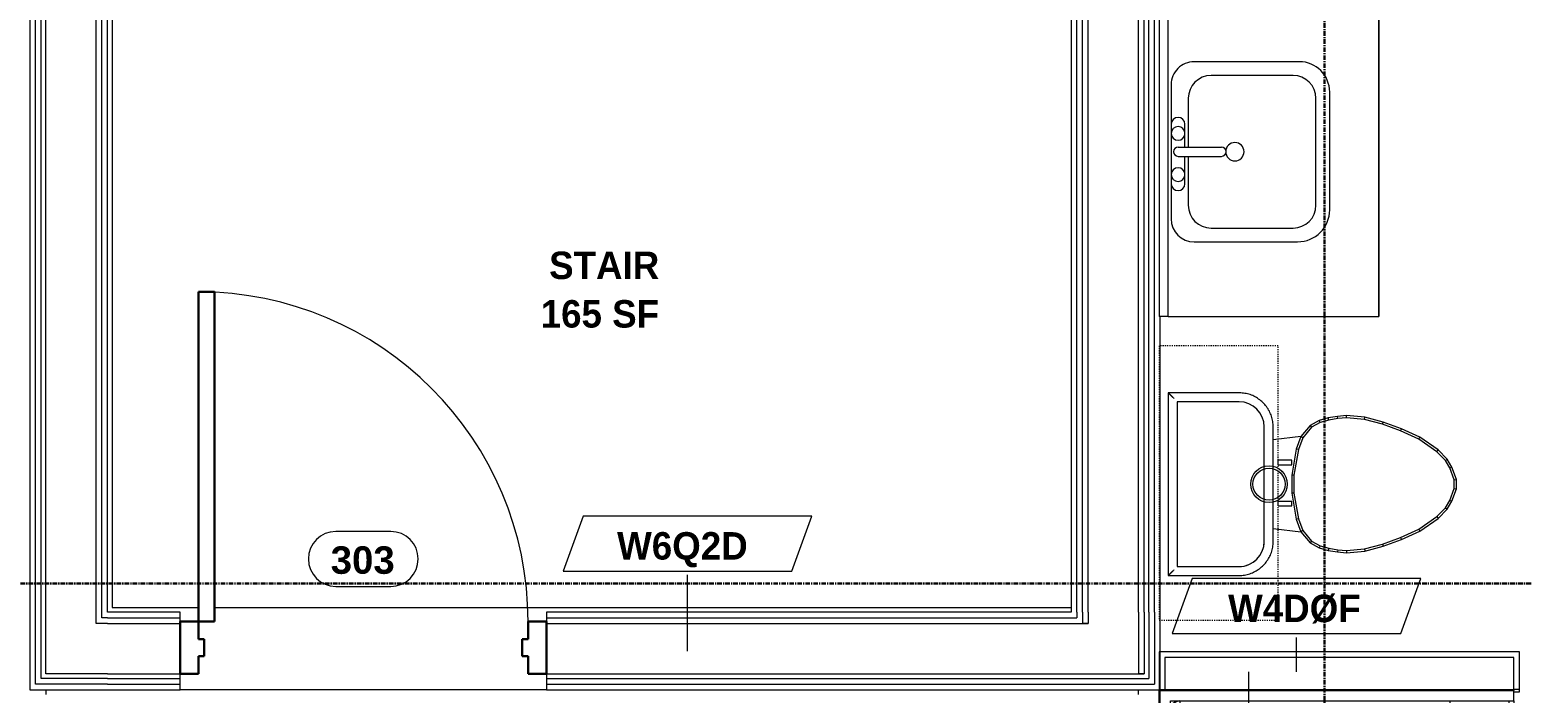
# Model space of a CAD drawing. Header units: inches. Extents: x -4058 to -1781, y 9814 to 12264.
# Drawn here: x -2641.7 to -2478.7, y 11835.2 to 11907.7 of the extents above; entities that cross this region are included whole.
import ezdxf

# ---------------------------------------------------------------- set-up
doc = ezdxf.new("R2010")
doc.units = ezdxf.units.IN
doc.header["$MEASUREMENT"] = 0
doc.linetypes.add('Dash', pattern=[0.25, 0.125, -0.125])
doc.linetypes.add('Grid Line 1_2_', pattern=[0.875, 0.5, -0.125, 0.125, -0.125])
for name, color, linetype, lineweight in [('0-1', 7, 'Continuous', 5), ('0-2', 7, 'Continuous', 9), ('A-AREA-IDEN', 2, 'Continuous', 9), ('A-DOOR-1', 7, 'Continuous', 9), ('A-DOOR-2', 10, 'Continuous', 30), ('A-DOOR-FRAM-2', 10, 'Continuous', 30), ('A-DOOR-IDEN', 31, 'Continuous', 9), ('A-FLOR-1', 7, 'Continuous', 9), ('A-FLOR-2', 192, 'Continuous', 9), ('A-WALL', 113, 'Continuous', 18), ('A-WALL-2', 250, 'Continuous', 18), ('A-WALL-3', 113, 'Continuous', 9), ('A-WALL-IDEN', 211, 'Continuous', 9), ('I-WALL-1', 7, 'Continuous', 9), ('P-SANR-FIXT', 6, 'Continuous', 9), ('Q-CASE', 31, 'Continuous', 9), ('Q-CASE-2', 31, 'Dash', 9), ('S-GRID-1', 1, 'Grid Line 1_2_', 30)]:
    doc.layers.add(name, color=color, linetype=linetype, lineweight=lineweight)
doc.styles.add('Arial_B', font='arialbd.ttf', dxfattribs={"height": 3})
doc.styles.add('Century Gothic_B', font='GOTHICB.TTF', dxfattribs={"height": 3})

# ---------------------------------------------------------------- blocks, each defined once
blk = doc.blocks.new('CTR - 1st Phase - Shell_rvt-1-UNITS PLANS - 3RD FLOOR')
at = {"layer": 'A-FLOR-1'}
for p, q in [((-2640, 11835.56), (-2640, 11835.07)), ((-2585.32, 11835.56), (-2625.32, 11835.56)), ((-2520.62, 11835.07), (-2520.62, 11835.56))]:
    blk.add_line(p, q, dxfattribs=at)
blk = doc.blocks.new('HOLLOW METAL - STAIR DOOR 3-0 x 6-8-2682975-UNITS PLANS - 3RD FLOOR')
at = {"layer": 'A-DOOR-1'}
blk.add_arc((18, -3.5), 36, 180, 270, dxfattribs=at)
at = {"layer": 'A-DOOR-2'}
for p, q in [((16.25, -3.5), (18, -3.5)), ((16.25, -39.5), (16.25, -3.5)), ((18, -3.5), (18, -39.5)), ((18, -39.5), (16.25, -39.5))]:
    blk.add_line(p, q, dxfattribs=at)
at = {"layer": 'A-DOOR-FRAM-2'}
for p, q in [((-20, 2.25), (-18, 2.25)), ((-20, -3.5), (-20, 2.25)), ((-18, 2.25), (-18, 0.3125)), ((18, 2.25), (20, 2.25)), ((18, 0.3125), (18, 2.25)), ((20, 2.25), (20, -3.5)), ((-18, 0.3125), (-17.375, 0.3125)), ((-17.375, 0.3125), (-17.375, -1.5625)), ((17.375, 0.3125), (18, 0.3125)), ((17.375, -1.5625), (17.375, 0.3125)), ((-18, -1.5625), (-18, -3.5)), ((-17.375, -1.5625), (-18, -1.5625)), ((18, -1.5625), (17.375, -1.5625)), ((18, -3.5), (18, -1.5625)), ((-18, -3.5), (-20, -3.5)), ((20, -3.5), (18, -3.5))]:
    blk.add_line(p, q, dxfattribs=at)
blk = doc.blocks.new('CTR - 1st Phase -Stairs _ Elevators_rvt-1-UNITS PLANS - 3RD FLOOR')
at = {"layer": 'A-FLOR-1'}
for p, q in [((-2632.75, 11923.44), (-2632.75, 11844.57)), ((-2632.75, 11844.57), (-2623.32, 11844.57)), ((-2621.57, 11844.57), (-2528, 11844.57))]:
    blk.add_line(p, q, dxfattribs=at)
at = {"layer": 'A-WALL-2'}
for p, q in [((-2641.12, 11836.19), (-2641.12, 12081.69)), ((-2640.5, 11836.81), (-2640.5, 12081.69)), ((-2640, 11837.31), (-2640, 12081.69)), ((-2634.5, 11842.81), (-2634.5, 12081.69)), ((-2633.87, 11843.44), (-2633.87, 12081.69)), ((-2527.37, 11844.06), (-2527.37, 12081.69)), ((-2526.75, 11844.06), (-2526.75, 12081.69)), ((-2526.12, 11844.06), (-2526.12, 12081.69)), ((-2520.62, 11844.06), (-2520.62, 12081.69)), ((-2520, 11844.06), (-2520, 12081.69)), ((-2519.5, 11844.06), (-2519.5, 12081.69)), ((-2518.87, 11844.06), (-2518.87, 12081.69)), ((-2633.25, 11843.44), (-2633.87, 11843.44)), ((-2633.25, 11843.44), (-2625.32, 11843.44)), ((-2585.32, 11843.44), (-2527.37, 11843.44)), ((-2527.37, 11844.06), (-2527.37, 11843.44)), ((-2526.75, 11844.06), (-2526.75, 11843.44)), ((-2526.75, 11843.44), (-2526.75, 11842.81)), ((-2526.12, 11844.06), (-2526.12, 11842.81)), ((-2520.62, 11844.06), (-2520.62, 11842.81)), ((-2520, 11844.06), (-2520, 11837.31)), ((-2519.5, 11844.06), (-2519.5, 11837.31)), ((-2518.87, 11844.06), (-2518.87, 11836.81)), ((-2633.87, 11842.81), (-2634.5, 11842.81)), ((-2633.25, 11842.81), (-2633.87, 11842.81)), ((-2633.25, 11842.81), (-2625.32, 11842.81)), ((-2585.32, 11842.81), (-2526.75, 11842.81)), ((-2526.75, 11842.81), (-2526.12, 11842.81)), ((-2526.12, 11842.81), (-2526.75, 11842.81)), ((-2520.62, 11842.81), (-2520.62, 11837.31)), ((-2640, 11836.81), (-2640.5, 11836.81)), ((-2634.5, 11837.31), (-2640, 11837.31)), ((-2633.25, 11836.81), (-2640, 11836.81)), ((-2633.25, 11837.31), (-2634.5, 11837.31)), ((-2633.25, 11837.31), (-2625.32, 11837.31)), ((-2633.25, 11836.81), (-2625.32, 11836.81)), ((-2585.32, 11837.31), (-2520.62, 11837.31)), ((-2585.32, 11836.81), (-2519.5, 11836.81)), ((-2520.62, 11837.31), (-2520, 11837.31)), ((-2520, 11837.31), (-2520.62, 11837.31)), ((-2519.5, 11837.31), (-2519.5, 11836.81)), ((-2518.87, 11836.81), (-2518.87, 11836.19)), ((-2640.5, 11836.19), (-2641.12, 11836.19)), ((-2633.25, 11836.19), (-2640.5, 11836.19)), ((-2633.25, 11836.19), (-2625.32, 11836.19)), ((-2585.32, 11836.19), (-2518.87, 11836.19))]:
    blk.add_line(p, q, dxfattribs=at)
at = {"layer": 'I-WALL-1'}
for p, q in [((-2641.75, 12081.69), (-2641.75, 11835.56)), ((-2633.25, 11844.06), (-2633.25, 12081.69)), ((-2528, 12081.69), (-2528, 11844.06)), ((-2518.25, 11844.06), (-2518.25, 11876.36)), ((-2625.32, 11844.06), (-2633.25, 11844.06)), ((-2625.32, 11843.06), (-2625.32, 11844.06)), ((-2528, 11844.06), (-2585.32, 11844.06)), ((-2585.32, 11844.06), (-2585.32, 11843.06)), ((-2518.25, 11836.19), (-2518.25, 11844.06)), ((-2625.32, 11835.56), (-2625.32, 11837.31)), ((-2585.32, 11837.31), (-2585.32, 11835.56)), ((-2641.75, 11835.56), (-2641.12, 11835.56)), ((-2641.12, 11835.56), (-2633.25, 11835.56)), ((-2633.25, 11835.56), (-2625.32, 11835.56)), ((-2585.32, 11835.56), (-2518.37, 11835.56)), ((-2518.25, 11835.61), (-2518.25, 11836.19))]:
    blk.add_line(p, q, dxfattribs=at)
at = {"layer": '0-2', "rotation": 180}
blk.add_blockref('HOLLOW METAL - STAIR DOOR 3-0 x 6-8-2682975-UNITS PLANS - 3RD FLOOR', (-2605.32, 11839.56), dxfattribs=at)
blk = doc.blocks.new('CTR - 1st Phase - Structure_rvt-1-UNITS PLANS - 3RD FLOOR')
at = {"layer": 'S-GRID-1'}
for p, q in [((-2500.32, 9814.03), (-2500.32, 12247.5)), ((-1781.27, 11847.19), (-4041.78, 11847.19))]:
    blk.add_line(p, q, dxfattribs=at)
blk = doc.blocks.new('M_Sink Vanity-Square - 500 x 440mm-1352614-UNITS PLANS - 3RD FLOOR')
at = {"layer": 'P-SANR-FIXT'}
for p, q in [((7.96, 7.09), (-6.72, 7.09)), ((3.62, 7.09), (-2.88, 7.09)), ((0.12, 5.22), (-5.22, 5.22)), ((-2.88, 5.59), (0.12, 5.59)), ((0.12, 6.33), (0.12, 1.59)), ((1.12, 6.33), (1.12, 1.59)), ((1.12, 5.59), (3.62, 5.59)), ((6.46, 5.22), (1.12, 5.22)), ((-9.22, 4.59), (-9.22, -6.73)), ((10.46, -6.91), (10.46, 4.59)), ((-7.72, 2.72), (-7.72, -6.23)), ((8.96, -6.23), (8.96, 2.72)), ((-5.22, -8.73), (6.46, -8.73)), ((-5.72, -10.23), (7.14, -10.23))]:
    blk.add_line(p, q, dxfattribs=at)
for centre, radius, start, end in [((-6.72, 4.59), 2.5, 90, 180), ((-2.88, 6.34), 0.75, 90, 270), ((-1.88, 6.34), 0.75, 360, 180), ((0.62, 6.33), 0.5, 360, 180), ((2.62, 6.34), 0.75, 360, 180), ((3.62, 6.34), 0.75, 270, 90), ((7.96, 4.59), 2.5, 360, 90), ((-5.22, 2.72), 2.5, 90, 180), ((-1.88, 6.34), 0.75, 180, 0), ((2.62, 6.34), 0.75, 180, 360), ((6.46, 2.72), 2.5, 0, 90), ((0.62, 0.13), 1, 360, 180), ((0.62, 0.13), 1, 180, 0), ((0.62, 1.59), 0.5, 180, 0), ((-5.22, -6.23), 2.5, 180, 270), ((6.46, -6.23), 2.5, 270, 0), ((-5.72, -6.73), 3.5, 180, 270), ((7.14, -6.91), 3.32, 270, 0)]:
    blk.add_arc(centre, radius, start, end, dxfattribs=at)
blk = doc.blocks.new('Toilet-Domestic-3D - Toilet-Domestic-3D-V17-UNITS PLANS - 3RD FLOOR')
at = {"layer": 'P-SANR-FIXT'}
for p, q in [((-1.87, 11.5), (-2.74, 11)), ((-0.5, 12), (-1.87, 11.5)), ((-1.77, 11.27), (-1.87, 11.5)), ((-0.46, 11.75), (-1.77, 11.27)), ((-0.46, 11.75), (-0.5, 12)), ((0.5, 12), (-0.5, 12)), ((0.46, 11.75), (-0.46, 11.75)), ((0.46, 11.75), (0.5, 12)), ((1.77, 11.27), (0.46, 11.75)), ((1.87, 11.5), (0.5, 12)), ((1.77, 11.27), (1.87, 11.5)), ((2.74, 11), (1.87, 11.5)), ((-3.74, 10), (-5.13, 8)), ((-3.55, 9.84), (-4.91, 7.88)), ((-2.74, 11), (-3.74, 10)), ((-3.55, 9.84), (-3.74, 10)), ((-2.59, 10.8), (-3.55, 9.84)), ((-2.59, 10.8), (-2.74, 11)), ((-1.77, 11.27), (-2.59, 10.8)), ((2.59, 10.8), (1.77, 11.27)), ((2.59, 10.8), (2.74, 11)), ((3.55, 9.84), (2.59, 10.8)), ((3.74, 10), (2.74, 11)), ((3.55, 9.84), (3.74, 10)), ((4.91, 7.88), (3.55, 9.84)), ((5.13, 8), (3.74, 10)), ((-5.13, 8), (-6.06, 6)), ((-4.91, 7.88), (-5.83, 5.9)), ((-4.91, 7.88), (-5.13, 8)), ((4.91, 7.88), (5.13, 8)), ((5.83, 5.9), (4.91, 7.88)), ((6.06, 6), (5.13, 8)), ((-6.06, 6), (-6.79, 4)), ((-5.83, 5.9), (-6.55, 3.92)), ((-5.83, 5.9), (-6.06, 6)), ((5.83, 5.9), (6.06, 6)), ((6.55, 3.92), (5.83, 5.9)), ((6.79, 4), (6.06, 6)), ((-6.79, 4), (-7.33, 1.99)), ((-6.55, 3.92), (-7.08, 1.95)), ((-6.55, 3.92), (-6.79, 4)), ((6.55, 3.92), (6.79, 4)), ((7.08, 1.95), (6.55, 3.92)), ((7.33, 1.99), (6.79, 4)), ((-7.33, 1.99), (-7.5, 0)), ((-7.08, 1.95), (-7.33, 1.99)), ((-7.08, 1.95), (-7.25, 0)), ((7.08, 1.95), (7.33, 1.99)), ((7.25, 0), (7.08, 1.95)), ((7.5, 0), (7.33, 1.99)), ((-7.25, 0), (-7.5, 0)), ((-7.5, 0), (-7.41, -1)), ((-7.16, -0.96), (-7.41, -1)), ((-7.41, -1), (-7.24, -2)), ((-7.25, 0), (-7.16, -0.96)), ((-7.16, -0.96), (-6.99, -1.95)), ((6.99, -1.95), (7.16, -0.96)), ((7.16, -0.96), (7.25, 0)), ((7.16, -0.96), (7.41, -1)), ((7.24, -2), (7.41, -1)), ((7.25, 0), (7.5, 0)), ((7.41, -1), (7.5, 0)), ((-6.99, -1.95), (-7.24, -2)), ((-7.24, -2), (-6.97, -3)), ((-6.99, -1.95), (-6.73, -2.9)), ((-6.73, -2.9), (-6.97, -3)), ((-6.97, -3), (-6.4, -4)), ((-6.73, -2.9), (-6.21, -3.84)), ((6.21, -3.84), (6.73, -2.9)), ((6.4, -4), (6.97, -3)), ((6.73, -2.9), (6.99, -1.95)), ((6.73, -2.9), (6.97, -3)), ((6.97, -3), (7.24, -2)), ((6.99, -1.95), (7.24, -2)), ((-6.4, -4), (-6.21, -3.84)), ((-6.4, -4), (-5.21, -5)), ((-6.21, -3.84), (-5.08, -4.78)), ((-5.08, -4.78), (-5.21, -5)), ((-5.08, -4.78), (-3.77, -5.26)), ((3.77, -5.26), (5.08, -4.78)), ((5.08, -4.78), (6.21, -3.84)), ((5.08, -4.78), (5.21, -5)), ((5.21, -5), (6.4, -4)), ((6.21, -3.84), (6.4, -4)), ((-5.21, -5), (-4.86, -8.02)), ((-5.21, -5), (-3.84, -5.5)), ((-3.77, -5.26), (-3.84, -5.5)), ((-3.84, -5.5), (-1, -6)), ((-3.77, -5.26), (-0.98, -5.75)), ((-0.98, -5.75), (-1, -6)), ((-1, -6), (1, -6)), ((-0.98, -5.75), (0.98, -5.75)), ((0.98, -5.75), (3.77, -5.26)), ((0.98, -5.75), (1, -6)), ((1, -6), (3.84, -5.5)), ((3.77, -5.26), (3.84, -5.5)), ((3.84, -5.5), (5.21, -5)), ((4.86, -8.02), (5.21, -5)), ((6.25, -8.02), (-6.25, -8.02)), ((6.25, -9), (-6.25, -9)), ((6.25, -9), (-6.25, -9)), ((-9.98, -11.75), (-9.98, -19.48)), ((-9, -11.75), (-9, -18.5)), ((-9, -11.75), (-9, -18.5)), ((9, -18.5), (9, -11.75)), ((9, -18.5), (9, -11.75)), ((9.98, -19.48), (9.98, -11.75)), ((-9.98, -19.48), (-9.86, -19.36)), ((-9.98, -19.48), (9.98, -19.48)), ((-9, -18.5), (9, -18.5)), ((-9, -18.5), (9, -18.5)), ((9.86, -19.36), (9.98, -19.48))]:
    blk.add_line(p, q, dxfattribs=at)
at = {"layer": 'P-SANR-FIXT', "flags": 128}
for points in [[(-6.25, -8.02), (-6.4, -8.03), (-6.55, -8.03), (-6.7, -8.05), (-6.84, -8.07), (-6.99, -8.1), (-7.14, -8.13), (-7.28, -8.17), (-7.42, -8.21), (-7.56, -8.26), (-7.7, -8.32), (-7.84, -8.38), (-7.97, -8.44), (-8.1, -8.52), (-8.23, -8.59), (-8.35, -8.67), (-8.48, -8.76), (-8.59, -8.85), (-8.71, -8.95), (-8.82, -9.05), (-8.92, -9.15), (-9.03, -9.26), (-9.12, -9.38), (-9.22, -9.49), (-9.3, -9.61), (-9.39, -9.74), (-9.46, -9.86), (-9.54, -9.99), (-9.6, -10.13), (-9.67, -10.26), (-9.72, -10.4), (-9.78, -10.54), (-9.82, -10.68), (-9.86, -10.83), (-9.89, -10.97), (-9.92, -11.12), (-9.95, -11.26), (-9.96, -11.41), (-9.97, -11.56), (-9.98, -11.71), (-9.98, -11.75)], [(9.98, -11.75), (9.97, -11.6), (9.97, -11.45), (9.95, -11.3), (9.93, -11.16), (9.9, -11.01), (9.87, -10.86), (9.83, -10.72), (9.79, -10.58), (9.74, -10.44), (9.68, -10.3), (9.62, -10.16), (9.56, -10.03), (9.48, -9.9), (9.41, -9.77), (9.33, -9.65), (9.24, -9.52), (9.15, -9.41), (9.05, -9.29), (8.95, -9.18), (8.85, -9.08), (8.74, -8.97), (8.62, -8.88), (8.51, -8.78), (8.39, -8.7), (8.26, -8.61), (8.14, -8.54), (8.01, -8.46), (7.87, -8.4), (7.74, -8.33), (7.6, -8.28), (7.46, -8.22), (7.32, -8.18), (7.17, -8.14), (7.03, -8.11), (6.88, -8.08), (6.74, -8.05), (6.59, -8.04), (6.44, -8.03), (6.29, -8.02), (6.25, -8.02)]]:
    blk.add_lwpolyline(points, dxfattribs=at)
at = {"layer": 'P-SANR-FIXT'}
for radius in [2, 1.75]:
    blk.add_circle((0, -8.48), radius, dxfattribs=at)
for centre, start, end in [((-6.25, -11.75), 90, 180), ((-6.25, -11.75), 90, 180), ((6.25, -11.75), 0, 90), ((6.25, -11.75), 360, 90)]:
    blk.add_arc(centre, 2.75, start, end, dxfattribs=at)
for points in [[(-9.98, -19.48), (-9.98, -19.48), (-9.98, -19.48), (-9.98, -19.48)], [(9.98, -19.48), (9.98, -19.48), (9.98, -19.48), (9.98, -19.48)]]:
    blk.add_open_spline(points, degree=3, dxfattribs=at)
for points, knots in [([(-9.86, -19.36), (-9.86, -19.36), (-9.85, -19.35), (-9.82, -19.32), (-9.8, -19.3), (-9.78, -19.28), (-9.75, -19.25), (-9.71, -19.21), (-9.66, -19.16), (-9.6, -19.1), (-9.55, -19.05), (-9.47, -18.97), (-9.41, -18.91), (-9.37, -18.87)], [0, 0, 0, 0, 0.166667, 0.25, 0.291667, 0.333333, 0.416667, 0.5, 0.583333, 0.666667, 0.75, 0.833333, 1, 1, 1, 1]), ([(9.37, -18.87), (9.41, -18.91), (9.47, -18.97), (9.55, -19.05), (9.6, -19.1), (9.66, -19.16), (9.71, -19.21), (9.75, -19.25), (9.78, -19.28), (9.8, -19.3), (9.82, -19.32), (9.85, -19.35), (9.86, -19.36), (9.86, -19.36)], [-1, -1, -1, -1, -0.833333, -0.75, -0.666667, -0.583333, -0.5, -0.416667, -0.333333, -0.291667, -0.25, -0.166667, 0, 0, 0, 0])]:
    blk.add_open_spline(points, degree=3, knots=knots, dxfattribs=at)
blk = doc.blocks.new('Bath Vanity - Bath Vanity 60_-V18-UNITS PLANS - 3RD FLOOR')
at = {"layer": 'Q-CASE'}
for p, q in [((-29.26, -1), (-29.26, -24)), ((-29.26, -24), (30.74, -24))]:
    blk.add_line(p, q, dxfattribs=at)
blk = doc.blocks.new('BATHROOM MIRROR - BATHROOM MIRROR  60_-3809435-UNITS PLANS - 3RD FLOOR')
at = {"layer": 'Q-CASE'}
for p, q in [((30.74, 24), (-29.26, 24)), ((-29.26, 23), (-29.26, 24)), ((-29.26, 23), (30.74, 23)), ((30.74, 24), (30.74, 23))]:
    blk.add_line(p, q, dxfattribs=at)
blk = doc.blocks.new('300 Series Wall Hung Cabinet_326 - 30_-2909952-UNITS PLANS - 3RD FLOOR')
at = {"layer": 'Q-CASE'}
for p, q in [((-2.5, -13.19), (-2.01, -13.19)), ((-2.5, -13.19), (-2.5, -14.69)), ((-2.01, -14.69), (-2.01, -13.19)), ((2, -13.19), (2.49, -13.19)), ((2, -13.19), (2, -14.69)), ((2.49, -14.69), (2.49, -13.19)), ((-2.5, -14.69), (-2.01, -14.69)), ((2, -14.69), (2.49, -14.69))]:
    blk.add_line(p, q, dxfattribs=at)
at = {"layer": 'Q-CASE-2'}
for p, q in [((15, -0.19), (-15, -0.19)), ((-15, -0.19), (-15, -13.19)), ((15, -13.19), (15, -0.19)), ((-15, -13.19), (15, -13.19))]:
    blk.add_line(p, q, dxfattribs=at)
blk = doc.blocks.new('The Shower - The Shower-4199730-UNITS PLANS - 3RD FLOOR')
at = {"layer": 'P-SANR-FIXT'}
for p, q in [((0, 39.25), (0.12, 39.25)), ((0, 0.5), (0, 39.25)), ((1.25, 39.25), (0.12, 39.25)), ((0.12, 0.62), (0.12, 39.25)), ((1.25, 39.25), (37.25, 39.25)), ((1.25, 38.75), (1.25, 39.25)), ((1.25, 1.75), (1.25, 39.25)), ((37.25, 39.25), (37.25, 38.75)), ((38.38, 39.25), (37.25, 39.25)), ((37.25, 39.25), (37.25, 19.48)), ((38.38, 39.25), (38.5, 39.25)), ((38.38, 39.25), (38.38, 0.62)), ((38.5, 39.25), (38.5, 0.5)), ((37.25, 38.75), (1.25, 38.75)), ((1.62, 38.13), (1.62, 32.27)), ((36.88, 38.13), (1.62, 38.13)), ((36.75, 38), (1.75, 38)), ((1.75, 38), (1.75, 32.38)), ((36.75, 32.38), (36.75, 38)), ((36.88, 32.27), (36.88, 38.13)), ((1.75, 32.38), (36.75, 32.38)), ((2.2, 2.75), (2.2, 32.27)), ((36.3, 32.27), (2.2, 32.27)), ((36.3, 18.89), (36.3, 32.27)), ((36.3, 2.75), (36.3, 18.11)), ((37.25, 17.52), (37.25, 1.75)), ((37.25, 1.75), (1.25, 1.75)), ((1.28, 2.51), (1.3, 2.43)), ((1.37, 2.28), (1.38, 2.26)), ((1.4, 2.23), (1.42, 2.2)), ((1.51, 2.08), (1.58, 2.01)), ((1.7, 1.92), (1.73, 1.9)), ((1.93, 1.8), (2.01, 1.78)), ((2.25, 2.7), (36.25, 2.7)), ((2.25, 1.77), (36.25, 1.77)), ((36.25, 1.75), (36.25, 1.77)), ((36.49, 1.78), (36.57, 1.8)), ((36.77, 1.9), (36.8, 1.92)), ((36.92, 2.01), (36.99, 2.08)), ((37.08, 2.2), (37.1, 2.23)), ((37.12, 2.26), (37.13, 2.28)), ((37.2, 2.43), (37.22, 2.51)), ((38.5, 0.5), (0, 0.5)), ((38.38, 0.62), (0.12, 0.62))]:
    blk.add_line(p, q, dxfattribs=at)
for centre, radius, start, end in [((2.2, 35.56), 0.125, 0, 180), ((2.2, 35.56), 0.125, 180, 0), ((36.3, 35.56), 0.125, 0, 180), ((36.3, 35.56), 0.125, 180, 0), ((2.25, 2.75), 1, 180, 270), ((36.25, 2.75), 1, 270, 0)]:
    blk.add_arc(centre, radius, start, end, dxfattribs=at)
for centre, major_axis, start_param, end_param in [((2.2, 32.28), (-0.95, 0), 0, 1.570796), ((36.3, 32.28), (0.95, 0), 4.712389, 6.283185)]:
    blk.add_ellipse(centre, major_axis=major_axis, ratio=0.019505, start_param=start_param, end_param=end_param, dxfattribs=at)
for points, knots in [([(1.25, 2.77), (1.25, 2.77), (1.27, 2.76), (1.4, 2.76), (1.64, 2.75), (1.95, 2.75), (2.12, 2.75), (2.2, 2.75)], [-1, -1, -1, -1, -0.833333, -0.666667, -0.333333, -0.166667, 0, 0, 0, 0]), ([(1.25, 2.77), (1.25, 2.7), (1.26, 2.57), (1.34, 2.32), (1.53, 2.04), (1.8, 1.86), (2.06, 1.78), (2.19, 1.77), (2.25, 1.77)], [-1, -1, -1, -1, -0.874768, -0.749536, -0.499072, -0.248608, -0.123376, 0.001856, 0.001856, 0.001856, 0.001856]), ([(1.59, 2), (1.55, 2.04), (1.47, 2.12), (1.41, 2.21), (1.38, 2.25)], [0.4597287, 0.4597287, 0.4597287, 0.4597287, 0.5714286, 0.666048, 0.666048, 0.666048, 0.666048]), ([(2.25, 1.75), (2.17, 1.75), (2.03, 1.77), (1.86, 1.82), (1.77, 1.87), (1.75, 1.88)], [0, 0, 0, 0, 0.1428571, 0.2857143, 0.332096, 0.332096, 0.332096, 0.332096]), ([(2.2, 2.75), (2.2, 2.74), (2.2, 2.74), (2.2, 2.73), (2.21, 2.72), (2.21, 2.72), (2.22, 2.71), (2.23, 2.71), (2.24, 2.7), (2.24, 2.7), (2.25, 2.7), (2.25, 2.7)], [-1, -1, -1, -1, -0.833333, -0.75, -0.666667, -0.583333, -0.416667, -0.291667, -0.208333, -0.083333, 0, 0, 0, 0]), ([(36.25, 1.77), (36.32, 1.77), (36.45, 1.78), (36.7, 1.86), (36.98, 2.04), (37.16, 2.32), (37.24, 2.57), (37.25, 2.7), (37.25, 2.77)], [-1, -1, -1, -1, -0.874768, -0.749536, -0.499072, -0.248608, -0.123376, 0.001856, 0.001856, 0.001856, 0.001856]), ([(36.25, 2.7), (36.26, 2.7), (36.26, 2.7), (36.27, 2.7), (36.28, 2.71), (36.28, 2.71), (36.29, 2.72), (36.29, 2.73), (36.3, 2.74), (36.3, 2.74), (36.3, 2.75), (36.3, 2.75)], [-1, -1, -1, -1, -0.833333, -0.75, -0.666667, -0.583333, -0.416667, -0.291667, -0.208333, -0.083333, 0, 0, 0, 0]), ([(36.25, 1.8), (36.25, 1.82), (36.25, 1.91), (36.25, 2.14), (36.25, 2.45), (36.25, 2.62), (36.25, 2.7)], [-0.8333333, -0.8333333, -0.8333333, -0.8333333, -0.6666667, -0.3333333, -0.1666667, 0, 0, 0, 0]), ([(36.75, 1.88), (36.7, 1.85), (36.59, 1.8), (36.42, 1.76), (36.31, 1.75), (36.25, 1.75)], [0.6665409, 0.6665409, 0.6665409, 0.6665409, 0.7857143, 0.8928571, 1, 1, 1, 1]), ([(37.01, 2.11), (36.97, 2.05), (36.89, 1.97), (36.79, 1.91), (36.75, 1.88)], [0.4462442, 0.4462442, 0.4462442, 0.4462442, 0.5714286, 0.666048, 0.666048, 0.666048, 0.666048]), ([(37.19, 2.42), (37.18, 2.38), (37.16, 2.33), (37.13, 2.27), (37.12, 2.25)], [0.2167295, 0.2167295, 0.2167295, 0.2167295, 0.2857143, 0.332096, 0.332096, 0.332096, 0.332096])]:
    blk.add_open_spline(points, degree=3, knots=knots, dxfattribs=at)
for points in [[(1.25, 2.71), (1.25, 2.72), (1.25, 2.74), (1.25, 2.75)], [(1.38, 2.25), (1.37, 2.27), (1.36, 2.3), (1.35, 2.32)], [(1.75, 1.88), (1.71, 1.91), (1.67, 1.94), (1.63, 1.97)], [(37.12, 2.25), (37.09, 2.21), (37.07, 2.18), (37.05, 2.15)], [(37.25, 2.75), (37.25, 2.72), (37.25, 2.7), (37.25, 2.67)]]:
    blk.add_open_spline(points, degree=3, dxfattribs=at)
blk = doc.blocks.new('Wall Tag - Arch Wall-3956453-UNITS PLANS - 3RD FLOOR')
at = {"layer": 'A-WALL-IDEN'}
for p, q in [((-0.3561, 0.0937), (-0.4244, -0.0937)), ((0.4244, 0.0937), (-0.3561, 0.0937)), ((0.3561, -0.0937), (0.4244, 0.0937)), ((-0.4244, -0.0937), (0.3561, -0.0937))]:
    blk.add_line(p, q, dxfattribs=at)
blk = doc.blocks.new('Door Tag - Mark - Instance-4122133-UNITS PLANS - 3RD FLOOR')
at = {"layer": 'A-DOOR-IDEN'}
for p, q in [((0.09375, 0.09375), (-0.09375, 0.09375)), ((-0.09375, -0.09375), (0.09375, -0.09375))]:
    blk.add_line(p, q, dxfattribs=at)
for centre, start, end in [((-0.09375, 0), 90, 270), ((0.09375, 0), 270, 90)]:
    blk.add_arc(centre, 0.09375, start, end, dxfattribs=at)

msp = doc.modelspace()

# ---------------------------------------------------------------- linework, layer by layer
at = {"layer": 'A-FLOR-2'}
msp.add_line((-2494.37, 11936.36), (-2494.37, 11876.36), dxfattribs=at)
at = {"layer": 'A-WALL'}
for p, q in [((-2517.75, 11839.11), (-2517.75, 11835.61)), ((-2479.62, 11839.11), (-2517.75, 11839.11)), ((-2479.62, 11835.61), (-2479.62, 11839.11)), ((-2479, 11835.61), (-2479.62, 11835.61))]:
    msp.add_line(p, q, dxfattribs=at)
at = {"layer": 'A-WALL-3'}
for p, q in [((-2479, 11839.74), (-2518.37, 11839.74)), ((-2518.37, 11839.74), (-2518.37, 11835.61)), ((-2479, 11835.36), (-2479, 11839.74)), ((-2479.62, 11835.36), (-2479, 11835.36))]:
    msp.add_line(p, q, dxfattribs=at)
at = {"layer": 'A-WALL-IDEN'}
for p, q in [((-2569.91, 11839.81), (-2569.91, 11848.15)), ((-2503.37, 11837.55), (-2503.37, 11841.31)), ((-2508.6, 11837.55), (-2508.6, 11820.41))]:
    msp.add_line(p, q, dxfattribs=at)

# ---------------------------------------------------------------- block references
at = {"layer": '0-1'}
for name in ['CTR - 1st Phase - Structure_rvt-1-UNITS PLANS - 3RD FLOOR', 'CTR - 1st Phase - Shell_rvt-1-UNITS PLANS - 3RD FLOOR', 'CTR - 1st Phase -Stairs _ Elevators_rvt-1-UNITS PLANS - 3RD FLOOR']:
    msp.add_blockref(name, (0, 0), dxfattribs=at)
at = {"layer": 'A-DOOR-IDEN', "xscale": 31.99999999999999, "yscale": 31.99999999999999, "zscale": 31.99999999999999}
msp.add_blockref('Door Tag - Mark - Instance-4122133-UNITS PLANS - 3RD FLOOR', (-2605.32, 11849.88), dxfattribs=at)
at = {"layer": 'A-WALL-IDEN', "xscale": 31.99999999999999, "yscale": 31.99999999999999, "zscale": 31.99999999999999}
for p in [(-2569.91, 11851.56), (-2503.37, 11844.73)]:
    msp.add_blockref('Wall Tag - Arch Wall-3956453-UNITS PLANS - 3RD FLOOR', p, dxfattribs=at)
at = {"layer": 'P-SANR-FIXT'}
for name, p, rotation in [('M_Sink Vanity-Square - 500 x 440mm-1352614-UNITS PLANS - 3RD FLOOR', (-2509.97, 11893.75), 89.99999999980062), ('Toilet-Domestic-3D - Toilet-Domestic-3D-V17-UNITS PLANS - 3RD FLOOR', (-2497.89, 11858.05), 269.9999999997186), ('The Shower - The Shower-4199730-UNITS PLANS - 3RD FLOOR', (-2518.87, 11835.61), 270.0000000000799)]:
    msp.add_blockref(name, p, dxfattribs=dict(at, rotation=rotation))
at = {"layer": 'Q-CASE'}
for name, p, rotation in [('BATHROOM MIRROR - BATHROOM MIRROR  60_-3809435-UNITS PLANS - 3RD FLOOR', (-2494.37, 11905.63), 89.99999999989187), ('Bath Vanity - Bath Vanity 60_-V18-UNITS PLANS - 3RD FLOOR', (-2518.37, 11905.63), 89.99999999981398), ('300 Series Wall Hung Cabinet_326 - 30_-2909952-UNITS PLANS - 3RD FLOOR', (-2518.56, 11858.18), 89.99999999985651)]:
    msp.add_blockref(name, p, dxfattribs=dict(at, rotation=rotation))

# ---------------------------------------------------------------- texts
at = {"layer": 'A-AREA-IDEN', "char_height": 3, "attachment_point": 1, "style": 'Century Gothic_B'}
for s, insert, width in [('STAIR', (-2585.02, 11883.46), 13.13), ('165 SF', (-2585.94, 11878.16), 15.352)]:
    msp.add_mtext(s, dxfattribs=dict(at, insert=insert, width=width))
at = {"layer": 'A-DOOR-IDEN', "insert": (-2608.88, 11851.26), "char_height": 3, "width": 8.484, "attachment_point": 1, "style": 'Arial_B'}
msp.add_mtext('303', dxfattribs=at)
at = {"layer": 'A-WALL-IDEN', "char_height": 3, "attachment_point": 1, "style": 'Century Gothic_B'}
for s, insert, width in [('W6Q2D', (-2577.59, 11852.81), 18.483), ('W4DØF', (-2510.84, 11845.98), 17.978)]:
    msp.add_mtext(s, dxfattribs=dict(at, insert=insert, width=width))

doc.saveas('drawing.dxf')
